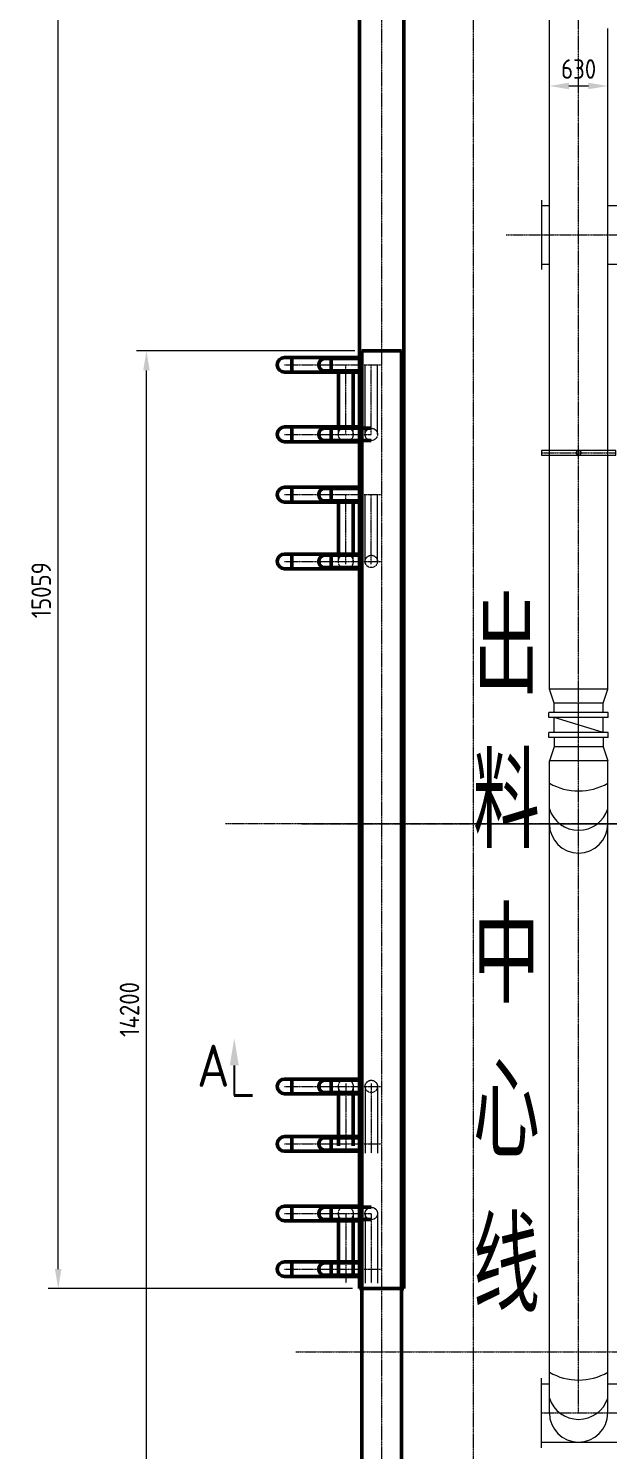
# Model space of a CAD drawing. Header units: millimetres. Extents: x -11969 to 47316, y 514 to 81306.
# Drawn here: x 1523 to 7773, y 15168 to 30500 of the extents above; entities that cross this region are included whole.
import ezdxf
from ezdxf.enums import TextEntityAlignment as Align

# ---------------------------------------------------------------- set-up
doc = ezdxf.new("R2010")
doc.units = ezdxf.units.MM
for name, pattern in [('CENTER', [2, 1.25, -0.25, 0.25, -0.25]), ('CONTINOUS', [0]), ('DASHED2', [0.375, 0.25, -0.125])]:
    doc.linetypes.add(name, pattern=pattern)
doc.layers.add('air', color=7, linetype='Continuous', lineweight=50, true_color=0x77bec0)
for name, color, linetype, lineweight in [('BIAOZHU', 3, 'Continuous', 25), ('gas', 2, 'Continuous', 50), ('SHI', 7, 'Continuous', 40), ('SW', 8, 'Continuous', 20), ('WEN', 3, 'Continuous', 20), ('XU', 6, 'DASHED2', 20), ('ZHONG', 1, 'CENTER', 20), ('中心线', 1, 'CENTER', 18)]:
    doc.layers.add(name, color=color, linetype=linetype, lineweight=lineweight)
doc.styles.add('GB', font='gbenor.shx', dxfattribs={"bigfont": 'gbcbig.shx'})
doc.dimstyles.new('ISO-60', dxfattribs={"dimscale": 60, "dimtxt": 3.5, "dimasz": 3.5, "dimexe": 1.8, "dimexo": 1.25, "dimgap": 1.3, "dimtad": 1, "dimrnd": 1, "dimdsep": 46, "dimtxsty": 'GB', "dimcen": 0, "dimclrd": 3, "dimclre": 3, "dimclrt": 256, "dimadec": 0, "dimazin": 0, "dimtfac": 1, "dimtix": 1, "dimtmove": 0, "dimatfit": 3, "dimldrblk": 'DOTSMALL', "dimfxl": 0, "dimlwd": 20, "dimlwe": 20, "dimarcsym": 0})

# ---------------------------------------------------------------- blocks, each defined once
blk = doc.blocks.new('jt-dn500-a')
at = {"linetype": 'CONTINOUS'}
for p, q in [((-386, -315), (-386, 315)), ((-136, -320), (-136, 320)), ((-80, -320), (-80, 320)), ((80, -320), (80, 320)), ((136, -320), (136, 320)), ((386, -315), (386, 315)), ((-136, 264), (-236, 264)), ((-236, -265), (-236, 264)), ((136, 264), (236, 264)), ((236, -265), (236, 264)), ((-136, -265), (-236, -265)), ((136, -265), (236, -265))]:
    blk.add_line(p, q, dxfattribs=at)
for p, q in [((-236, 264), (-386, 315)), ((-136, 320), (-80, 320)), ((80, 320), (136, 320)), ((236, 264), (386, 315)), ((-80, 264), (80, 264)), ((-80, -265), (80, 264)), ((-236, -265), (-386, -315)), ((-80, -265), (80, -265)), ((236, -265), (386, -315)), ((-136, -320), (-80, -320)), ((80, -320), (136, -320))]:
    blk.add_line(p, q)
at = {"layer": '中心线', "ltscale": 0.1}
blk.add_line((-420, 0), (412, 0), dxfattribs=at)
blk = doc.blocks.new('gas-master-1')
for p, q in [((-650, 1452), (-650, 8745)), ((-20, 1452), (-20, 8576)), ((-735, 6726), (-735, 5976)), ((-735, 6666), (-650, 6666)), ((-20, 6666), (2865, 6666)), ((-735, 6036), (-650, 6036)), ((-20, 6036), (2865, 6036)), ((-650, -6351), (-650, 680)), ((-20, -6351), (-20, 680)), ((-735, -6726), (-735, -5976)), ((-735, -6036), (-650, -6036)), ((-20, -6036), (2865, -6036)), ((-735, -6666), (2865, -6666))]:
    blk.add_line(p, q)
blk.add_lwpolyline([(-735, 3975), (65, 3975), (65, 4025), (-735, 4025)], close=True)
blk.add_circle((-335, 4000), 25)
for centre, radius, start, end in [((-335, 985), 630, 240, 300), ((-335, 261), 330, 197.588, 342.412), ((-335, 0), 315, 180, 0), ((-335, -5366), 630, 240, 300), ((-335, -6090), 330, 197.588, 342.412), ((-335, -6351), 315, 180, 0)]:
    blk.add_arc(centre, radius, start, end)
at = {"layer": 'ZHONG'}
for p, q in [((-335, -6351), (-335, 9100)), ((-1117, 6351), (17205, 6351)), ((-735, 4000), (65, 4000)), ((-1211, 0), (28756, 0)), ((-735, -6351), (16885, -6351))]:
    blk.add_line(p, q, dxfattribs=at)
at = {"rotation": 90}
blk.add_blockref('jt-dn500-a', (-335, 1066), dxfattribs=at)
blk = doc.blocks.new('剖切箭头(左上)')
at = {"layer": 'BIAOZHU'}
blk.add_line((0, 5), (0, 0), dxfattribs=at)
blk.add_solid([(-0.75, 5), (0.75, 5), (0, 9.5)], dxfattribs=at)
at = {"layer": 'SHI'}
blk.add_line((0, 0), (3, 0), dxfattribs=at)
at = {"layer": 'BIAOZHU', "style": 'GB', "flags": 8}
blk.add_attdef('A', text='', height=7, dxfattribs=at).set_placement((-1.3, 1.46), align=Align.RIGHT)
blk = doc.blocks.new('*D70')
at = {"layer": 'Defpoints', "color": 0}
for p in [(7136, 29871), (7766, 29880), (7766, 29871)]:
    blk.add_point(p, dxfattribs=at)
at = {"layer": 'WEN', "color": 3, "lineweight": 20}
for p, q in [((7136, 29946), (7136, 29988)), ((7766, 29946), (7766, 29988)), ((7346, 29880), (7556, 29880))]:
    blk.add_line(p, q, dxfattribs=at)
at = {"layer": 'WEN', "color": 3}
for points in [[(7346, 29915), (7346, 29845), (7136, 29880)], [(7556, 29915), (7556, 29845), (7766, 29880)]]:
    blk.add_solid(points, dxfattribs=at)
at = {"layer": 'WEN', "insert": (7451, 30063), "char_height": 210, "attachment_point": 5, "style": 'GB'}
blk.add_mtext('630', dxfattribs=at)
blk = doc.blocks.new('_DotSmall')
at = {"color": 0, "linetype": 'ByBlock', "const_width": 0.5}
blk.add_lwpolyline([(-0.0625, 0, 1), (0.0625, 0, 1)], format="xyb", close=True, dxfattribs=at)
blk = doc.blocks.new('*D91')
at = {"color": 3, "lineweight": 20}
for p, q in [((5041, 27024), (2686, 27024)), ((2794, 13034), (2794, 26814)), ((4450, 12824), (2686, 12824))]:
    blk.add_line(p, q, dxfattribs=at)
at = {"color": 3}
for points in [[(2759, 26814), (2829, 26814), (2794, 27024)], [(2759, 13034), (2829, 13034), (2794, 12824)]]:
    blk.add_solid(points, dxfattribs=at)
at = {"layer": 'Defpoints', "color": 0}
for p in [(2794, 27024), (5116, 27024), (4525, 12824)]:
    blk.add_point(p, dxfattribs=at)
at = {"insert": (2611, 19924), "char_height": 210, "attachment_point": 5, "rotation": 90, "style": 'GB'}
blk.add_mtext('14200', dxfattribs=at)
blk = doc.blocks.new('*D95')
at = {"layer": 'BIAOZHU', "color": 3, "lineweight": 20}
for p, q in [((4884, 31973), (1735, 31973)), ((1843, 17124), (1843, 31763)), ((5015, 16914), (1735, 16914))]:
    blk.add_line(p, q, dxfattribs=at)
at = {"layer": 'BIAOZHU', "color": 3}
for points in [[(1808, 31763), (1878, 31763), (1843, 31973)], [(1808, 17124), (1878, 17124), (1843, 16914)]]:
    blk.add_solid(points, dxfattribs=at)
at = {"layer": 'Defpoints', "color": 0}
for p in [(1843, 31973), (4959, 31973), (5090, 16914)]:
    blk.add_point(p, dxfattribs=at)
at = {"layer": 'BIAOZHU', "insert": (1660, 24444), "char_height": 210, "attachment_point": 5, "rotation": 90, "style": 'GB'}
blk.add_mtext('15059', dxfattribs=at)

msp = doc.modelspace()

# ---------------------------------------------------------------- linework, layer by layer
at = {"layer": 'air'}
for p, q in [((5115.652, 12824.073), (5115.652, 27024.073)), ((5541.652, 27024.073), (5115.652, 27024.073)), ((5541.652, 13037.073), (5541.652, 27024.073)), ((4716.652, 26940.573), (5115.652, 26940.573)), ((4783.152, 26807.573), (4783.152, 26940.573)), ((4716.652, 26807.573), (5115.652, 26807.573)), ((4716.652, 26190.573), (5216.652, 26190.573)), ((4783.152, 26057.573), (4783.152, 26190.573)), ((4716.652, 26057.573), (5216.652, 26057.573)), ((4716.652, 25540.573), (5115.652, 25540.573)), ((4783.152, 25407.573), (4783.152, 25540.573)), ((4716.652, 25407.573), (5115.652, 25407.573)), ((4716.652, 24820.573), (5115.652, 24820.573)), ((4716.652, 24687.573), (5115.652, 24687.573)), ((4783.152, 24687.573), (4783.152, 24820.573)), ((4716.652, 19160.573), (5115.652, 19160.573)), ((4716.652, 19027.573), (5115.652, 19027.573)), ((4783.152, 19160.573), (4783.152, 19027.573)), ((4716.652, 18540.573), (5115.652, 18540.573)), ((4716.652, 18407.573), (5115.652, 18407.573)), ((4783.152, 18407.573), (4783.152, 18540.573)), ((4716.652, 17790.573), (5216.652, 17790.573)), ((4783.152, 17790.573), (4783.152, 17657.573)), ((4716.652, 17657.573), (5216.652, 17657.573)), ((4716.652, 17190.573), (5115.652, 17190.573)), ((4783.152, 17057.573), (4783.152, 17190.573)), ((4716.652, 17057.573), (5115.652, 17057.573))]:
    msp.add_line(p, q, dxfattribs=at)
for centre in [(4716.652, 26874.073), (4716.652, 26124.073), (4716.652, 25474.073), (4716.652, 24754.073), (4716.652, 19094.073), (4716.652, 18474.073), (4716.652, 17724.073), (4716.652, 17124.073)]:
    msp.add_arc(centre, 66.5, 90, 270, dxfattribs=at)
at = {"layer": 'gas'}
for p, q in [((5089.652, 31523.073), (5089.652, 16914.073)), ((5567.652, 31523.073), (5567.652, 16914.073)), ((4282.652, 26953.573), (5089.652, 26953.573)), ((4362.152, 26794.573), (4362.152, 26953.573)), ((4282.652, 26794.573), (5089.652, 26794.573)), ((4862.152, 26203.573), (4862.152, 26794.573)), ((5021.152, 26203.573), (5021.152, 26794.573)), ((4282.652, 26203.573), (5089.652, 26203.573)), ((4362.152, 26044.573), (4362.152, 26203.573)), ((5021.152, 26203.573), (4862.152, 26203.573)), ((4282.652, 26044.573), (5089.652, 26044.573)), ((4282.652, 25553.573), (5089.652, 25553.573)), ((4362.152, 25394.573), (4362.152, 25553.573)), ((4282.652, 25394.573), (5089.652, 25394.573)), ((4862.152, 24803.573), (4862.152, 25394.573)), ((5021.152, 24803.573), (5021.152, 25394.573)), ((4282.652, 24833.573), (5089.652, 24833.573)), ((4362.152, 24674.573), (4362.152, 24833.573)), ((5021.152, 24833.573), (4862.152, 24833.573)), ((4282.652, 24674.573), (5089.652, 24674.573)), ((4282.652, 19173.573), (5089.652, 19173.573)), ((4362.152, 19173.573), (4362.152, 19014.573)), ((4282.652, 19014.573), (5089.652, 19014.573)), ((4862.152, 19044.573), (4862.152, 18453.573)), ((5021.152, 19014.573), (4862.152, 19014.573)), ((5021.152, 19014.573), (4862.152, 19014.573)), ((5021.152, 19044.573), (5021.152, 18453.573)), ((4282.652, 18553.573), (5089.652, 18553.573)), ((4362.152, 18394.573), (4362.152, 18553.573)), ((4282.652, 18394.573), (5089.652, 18394.573)), ((4282.652, 17803.573), (5089.652, 17803.573)), ((4362.152, 17803.573), (4362.152, 17644.573)), ((4282.652, 17644.573), (5089.652, 17644.573)), ((5021.152, 17644.573), (4862.152, 17644.573)), ((4862.152, 17644.573), (4862.152, 17053.573)), ((5021.152, 17644.573), (4862.152, 17644.573)), ((5021.152, 17644.573), (5021.152, 17053.573)), ((4282.652, 17203.573), (5089.652, 17203.573)), ((4362.152, 17044.573), (4362.152, 17203.573)), ((4282.652, 17044.573), (5089.652, 17044.573)), ((5089.652, 16914.073), (5567.652, 16914.073))]:
    msp.add_line(p, q, dxfattribs=at)
for centre in [(4282.652, 26874.073), (4282.652, 26124.073), (4282.652, 25474.073), (4282.652, 24754.073), (4282.652, 19094.073), (4282.652, 18474.073), (4282.652, 17724.073), (4282.652, 17124.073)]:
    msp.add_arc(centre, 79.5, 90, 270, dxfattribs=at)
at = {"layer": 'XU'}
for p, q in [((5150.152, 26124.073), (5150.152, 26874.073)), ((5283.152, 26124.073), (5283.152, 26874.073)), ((4862.152, 26124.073), (4862.152, 26203.573)), ((5021.152, 26124.073), (5021.152, 26203.573)), ((5150.152, 24754.073), (5150.152, 25474.073)), ((5283.152, 24754.073), (5283.152, 25474.073)), ((4862.152, 24754.073), (4862.152, 24803.573)), ((5021.152, 24754.073), (5021.152, 24803.573)), ((4862.152, 19094.073), (4862.152, 19044.573)), ((4862.152, 19094.073), (4862.152, 19044.573)), ((5021.152, 19094.073), (5021.152, 19044.573)), ((5021.152, 19094.073), (5021.152, 19044.573)), ((5150.152, 19094.073), (5150.152, 18374.073)), ((5283.152, 19094.073), (5283.152, 18374.073)), ((4862.152, 17724.073), (4862.152, 17644.573)), ((4862.152, 17724.073), (4862.152, 17644.573)), ((5021.152, 17724.073), (5021.152, 17644.573)), ((5021.152, 17724.073), (5021.152, 17644.573)), ((5150.152, 17724.073), (5150.152, 16974.073)), ((5283.152, 17724.073), (5283.152, 16974.073))]:
    msp.add_line(p, q, dxfattribs=at)
for centre, radius in [((4941.652, 26124.073), 79.5), ((5216.652, 26124.073), 66.5), ((4941.652, 24754.073), 79.5), ((5216.652, 24754.073), 66.5), ((4941.652, 19094.073), 79.5), ((4941.652, 19094.073), 79.5), ((5216.652, 19094.073), 66.5), ((5216.652, 19094.073), 66.5), ((4941.652, 17724.073), 79.5), ((4941.652, 17724.073), 79.5), ((5216.652, 17724.073), 66.5), ((5216.652, 17724.073), 66.5)]:
    msp.add_circle(centre, radius, dxfattribs=at)
at = {"layer": 'ZHONG'}
for p, q in [((5328.652, 12116.534), (5328.652, 32412.25)), ((6312.652, 32081.94), (6312.652, 10276.687)), ((4282.652, 26874.073), (5328.652, 26874.073)), ((4941.652, 26124.073), (4941.652, 26874.073)), ((5216.652, 26124.073), (5216.652, 26874.073)), ((4282.652, 26124.073), (5216.652, 26124.073)), ((4282.652, 25474.073), (5328.652, 25474.073)), ((4941.652, 24724.073), (4941.652, 25474.073)), ((5216.652, 24724.073), (5216.652, 25474.073)), ((4282.652, 24754.073), (5328.652, 24754.073)), ((27976.45, 21924.073), (7628.619, 21926.152)), ((26906.45, 21924.073), (3647.242, 21924.073)), ((4468.375, 21924.073), (39025.31, 21924.073)), ((23723.643, 21924.073), (7386.972, 21924.073)), ((24414.583, 21924.073), (7386.972, 21924.073)), ((4282.652, 19094.073), (5328.652, 19094.073)), ((4941.652, 19124.073), (4941.652, 18374.073)), ((5216.652, 19124.073), (5216.652, 18374.073)), ((4282.652, 18474.073), (5328.652, 18474.073)), ((4282.652, 17724.073), (5216.652, 17724.073)), ((4941.652, 17724.073), (4941.652, 16974.073)), ((5216.652, 17724.073), (5216.652, 16974.073)), ((4282.652, 17124.073), (5328.652, 17124.073)), ((4404.99, 16234.073), (33171.178, 16234.073))]:
    msp.add_line(p, q, dxfattribs=at)

# ---------------------------------------------------------------- block references
ref = msp.add_blockref('剖切箭头(左上)', (3740.112, 18995.25), dxfattribs=dict(xscale=65, yscale=65, zscale=65))
ref.add_attrib('A', 'A', (3339.932, 19089.988), dxfattribs={"layer": 'BIAOZHU', "height": 455, "style": 'GB'})
at = {"layer": 'SW'}
msp.add_blockref('gas-master-1', (7785.654, 21924.073), dxfattribs=at)

# ---------------------------------------------------------------- texts
at = {"layer": 'WEN', "insert": (6312.652, 24329.938), "char_height": 1000, "width": 895.0476, "attachment_point": 1, "style": 'GB'}
msp.add_mtext('出料中心线', dxfattribs=at)

# ---------------------------------------------------------------- dimensions: what is measured, and where the dimension line sits
dim = msp.add_linear_dim(base=(2794.012, 27024.073), p1=(4525.242, 12824.073), p2=(5115.652, 27024.073), angle=90, dimstyle='ISO-60')
dim.commit()
dim.dimension.update_dxf_attribs({"geometry": '*D91', "text_midpoint": (2611.012, 19924.073)})
at = {"layer": 'BIAOZHU'}
dim = msp.add_linear_dim(base=(1843.371, 31973.073), p1=(5089.652, 16914.073), p2=(4958.77, 31973.073), angle=90, dimstyle='ISO-60', dxfattribs=at)
dim.commit()
dim.dimension.update_dxf_attribs({"geometry": '*D95', "text_midpoint": (1660.371, 24443.573)})
at = {"layer": 'WEN'}
dim = msp.add_linear_dim(base=(7765.663, 29879.836), p1=(7135.663, 29870.545), p2=(7765.663, 29870.545), dimstyle='ISO-60', dxfattribs=at)
dim.commit()
dim.dimension.update_dxf_attribs({"geometry": '*D70', "text_midpoint": (7450.663, 30062.836)})

doc.saveas('drawing.dxf')
